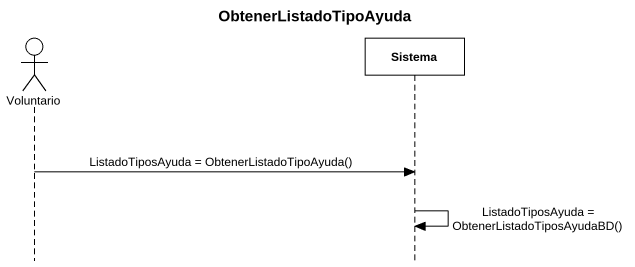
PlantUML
@startuml
title ObtenerListadoTipoAyuda
hide footbox
actor Voluntario
participant Sistema

Voluntario -> Sistema : ListadoTiposAyuda = ObtenerListadoTipoAyuda()
Sistema -> Sistema : ListadoTiposAyuda = ObtenerListadoTiposAyudaBD()
@enduml
